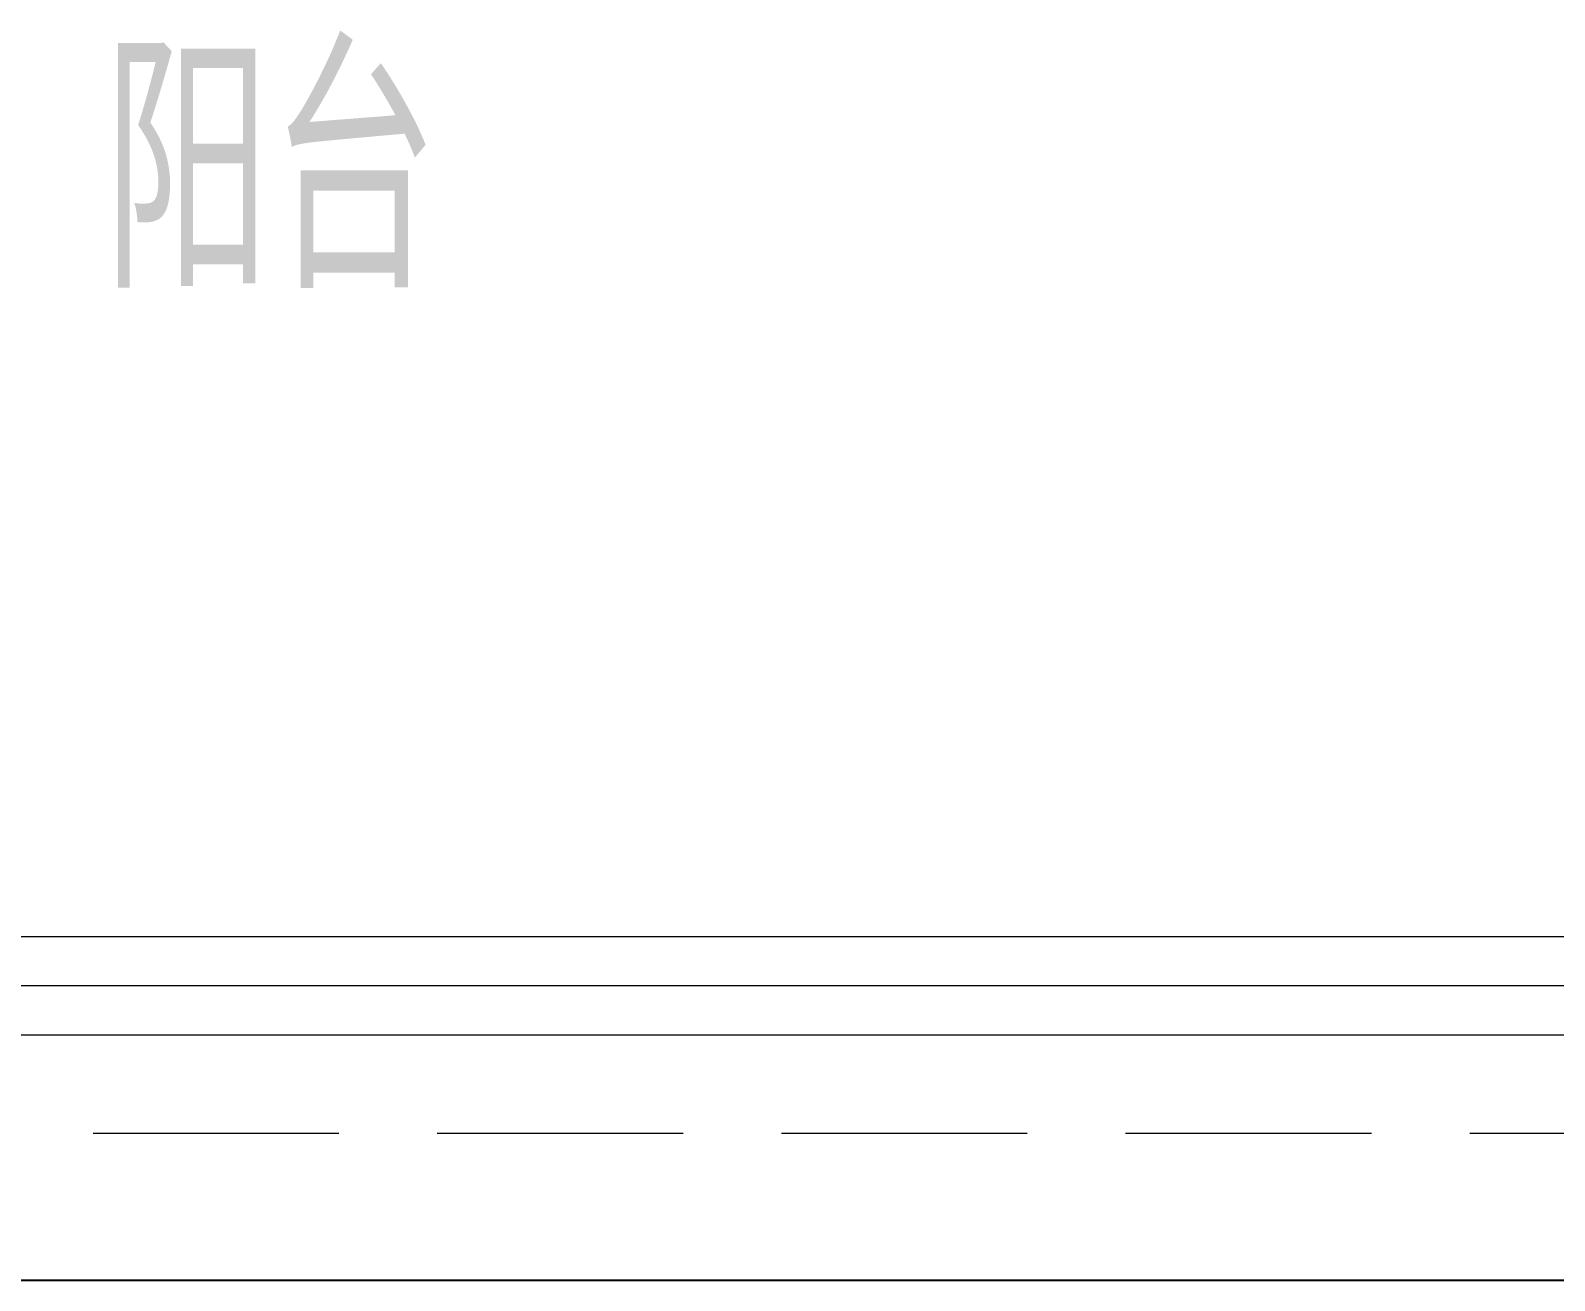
# Model space of a CAD drawing. Extents: x 3753737 to 4713801, y -857380 to 24339.
# Drawn here: x 4059600 to 4061150, y -768973 to -767702 of the extents above; entities that cross this region are included whole.
import ezdxf

# ---------------------------------------------------------------- set-up
doc = ezdxf.new("R2010")
doc.units = 0
doc.header["$LTSCALE"] = 1000
doc.header["$MEASUREMENT"] = 0
doc.linetypes.add('DASH', pattern=[0.35, 0.25, -0.1])
doc.layers.add('!!电气', color=1, linetype='CONTINUOUS')
doc.layers.add('看线', color=185, linetype='CONTINUOUS')
for name, color, linetype, lineweight in [('PUB_TEXT', 7, 'CONTINUOUS', 20), ('平面-栏杆', 56, 'CONTINUOUS', 15), ('平面-看线', 252, 'CONTINUOUS', 15)]:
    doc.layers.add(name, color=color, linetype=linetype, lineweight=lineweight)
doc.styles.get("Standard").update_dxf_attribs({"font": 'gbenor.shx', "bigfont": 'gbcbig.shx'})

# ---------------------------------------------------------------- blocks, each defined once
blk = doc.blocks.new('A$C1C403CBE')
at = {"layer": '平面-栏杆', "color": 252}
for points in [[(16650, 50), (21300, 50)], [(16650, 0), (21300, 0)]]:
    blk.add_lwpolyline(points, dxfattribs=at)
at = {"layer": '平面-看线', "color": 252}
blk.add_lwpolyline([(16650, 100), (21300, 100)], dxfattribs=at)
at = {"layer": '平面-看线', "color": 252, "linetype": 'DASH'}
blk.add_lwpolyline([(16650, -100), (21300, -100)], dxfattribs=at)
at = {"layer": '看线', "color": 252, "ltscale": 0.5}
blk.add_lwpolyline([(21300, -250), (16650, -250)], dxfattribs=at)
at = {"layer": 'PUB_TEXT', "color": 252}
blk.add_text('阳台', height=236.31, dxfattribs=at).set_placement((18760.5, 759.3))

msp = doc.modelspace()

# ---------------------------------------------------------------- block references
at = {"layer": '!!电气'}
msp.add_blockref('A$C1C403CBE', (4040913.4, -768722.9), dxfattribs=at)

doc.saveas('drawing.dxf')
